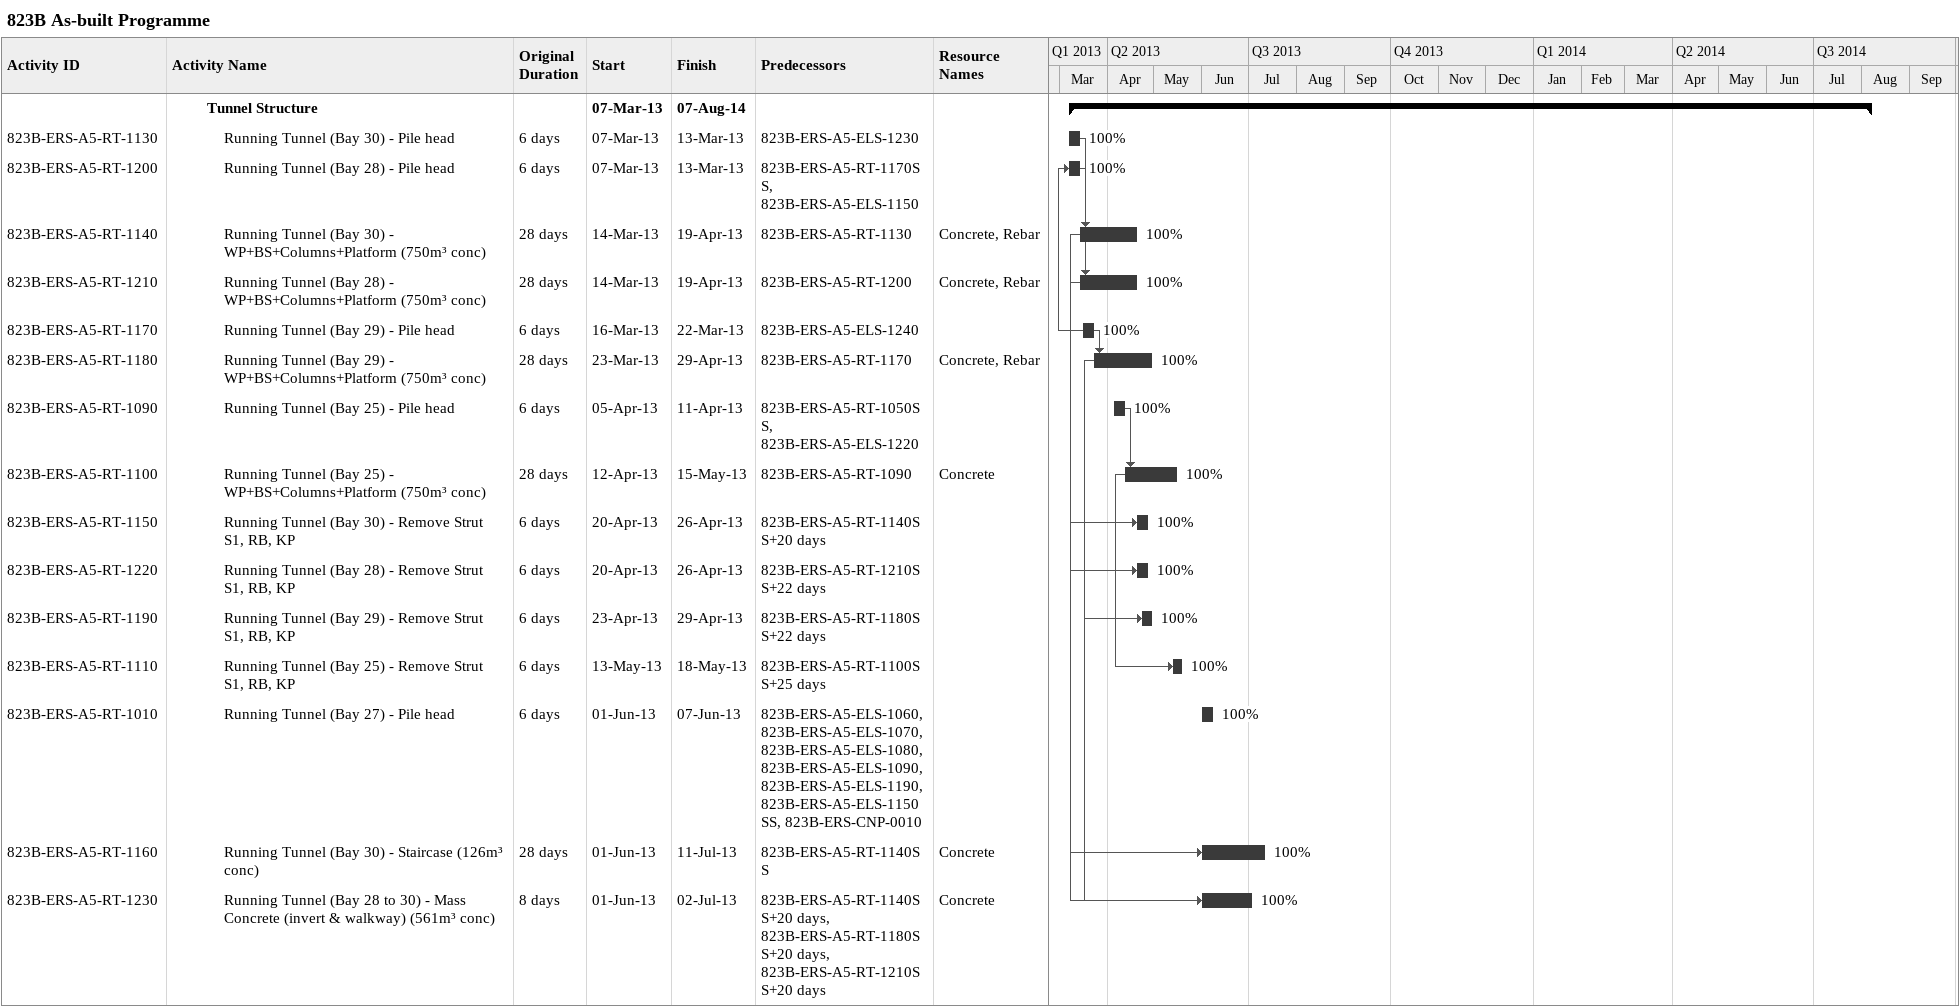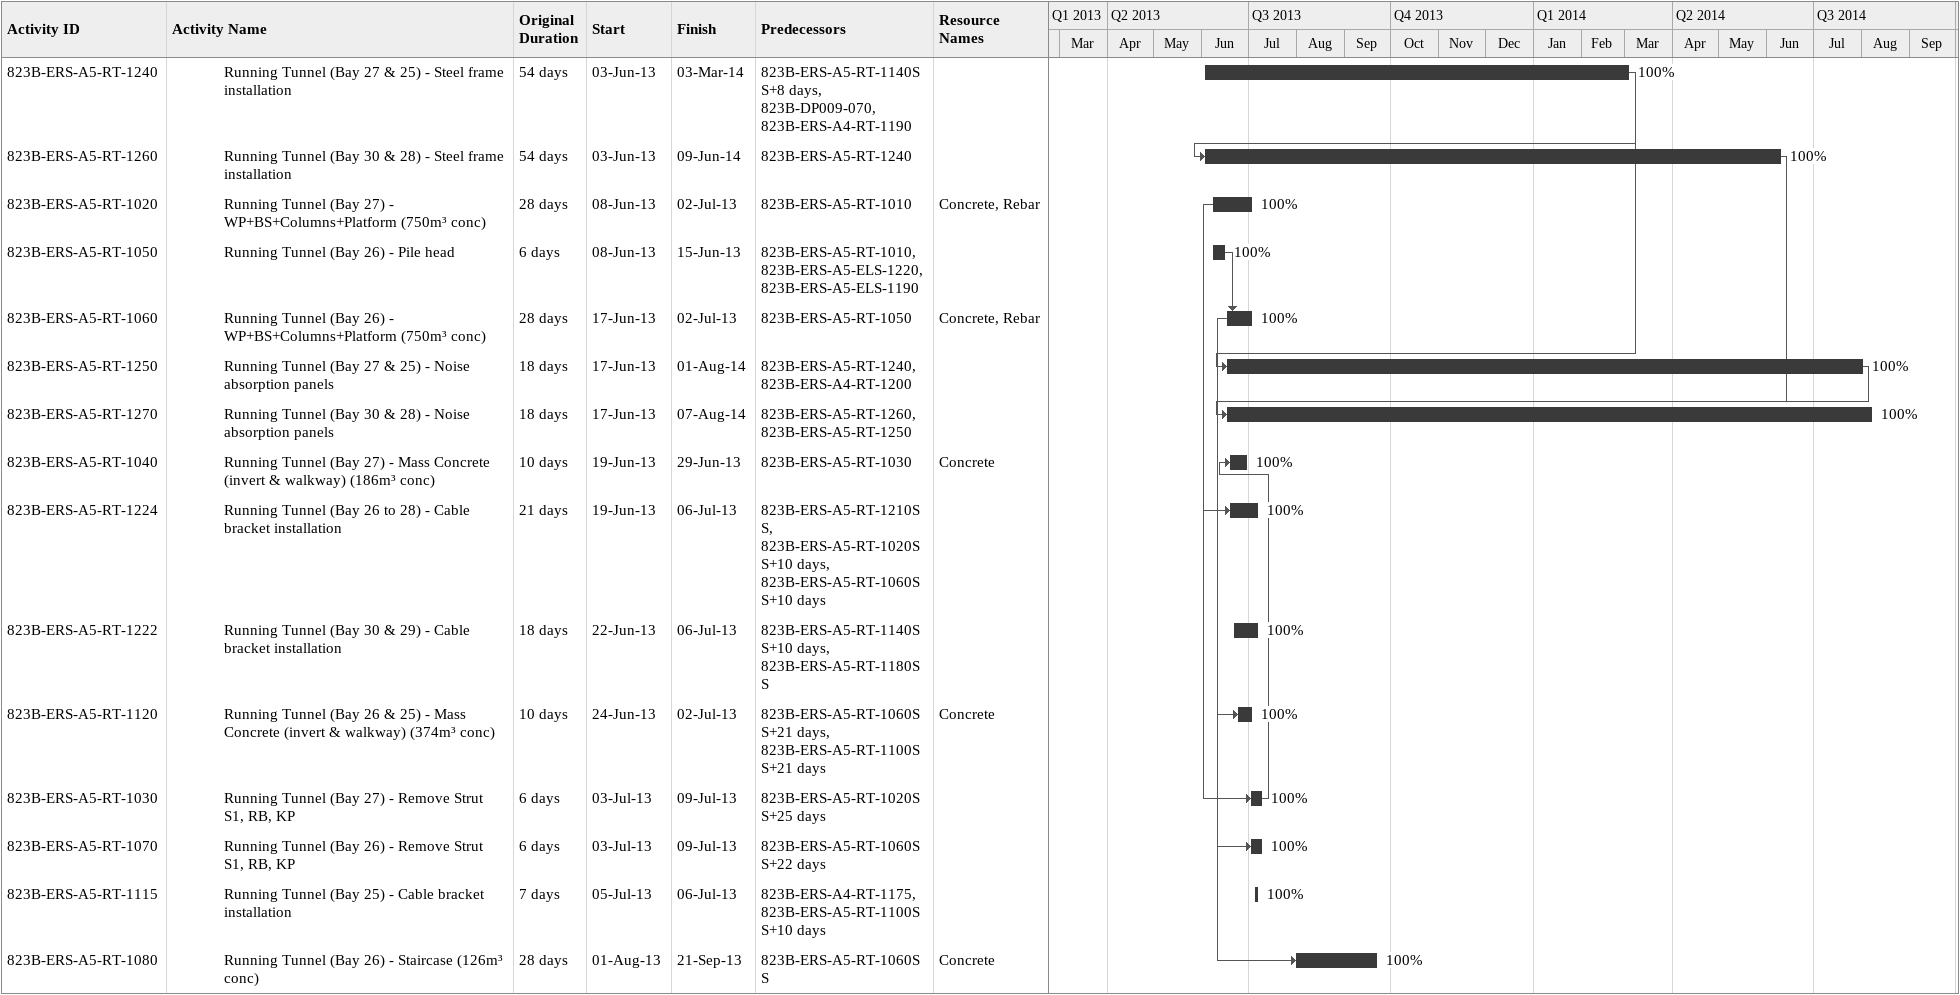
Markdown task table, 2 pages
823B As-built Programme

| ID | Level | Task | Original duration | Start | Finish | Predecessors | Resources | % complete |
|---|---|---|---|---|---|---|---|---|
|  | 3 | **Tunnel Structure** |  | 2013-03-07 | 2014-08-07 |  |  |  |
| 823B-ERS-A5-RT-1130 | 4 | Running Tunnel (Bay 30) - Pile head | 6d | 2013-03-07 | 2013-03-13 | 823B-ERS-A5-ELS-1230 |  | 100 |
| 823B-ERS-A5-RT-1200 | 4 | Running Tunnel (Bay 28) - Pile head | 6d | 2013-03-07 | 2013-03-13 | 823B-ERS-A5-RT-1170SS, 823B-ERS-A5-ELS-1150 |  | 100 |
| 823B-ERS-A5-RT-1140 | 4 | Running Tunnel (Bay 30) - WP+BS+Columns+Platform (750m³ conc) | 28d | 2013-03-14 | 2013-04-19 | 823B-ERS-A5-RT-1130 | Concrete, Rebar | 100 |
| 823B-ERS-A5-RT-1210 | 4 | Running Tunnel (Bay 28) - WP+BS+Columns+Platform (750m³ conc) | 28d | 2013-03-14 | 2013-04-19 | 823B-ERS-A5-RT-1200 | Concrete, Rebar | 100 |
| 823B-ERS-A5-RT-1170 | 4 | Running Tunnel (Bay 29) - Pile head | 6d | 2013-03-16 | 2013-03-22 | 823B-ERS-A5-ELS-1240 |  | 100 |
| 823B-ERS-A5-RT-1180 | 4 | Running Tunnel (Bay 29) - WP+BS+Columns+Platform (750m³ conc) | 28d | 2013-03-23 | 2013-04-29 | 823B-ERS-A5-RT-1170 | Concrete, Rebar | 100 |
| 823B-ERS-A5-RT-1090 | 4 | Running Tunnel (Bay 25) - Pile head | 6d | 2013-04-05 | 2013-04-11 | 823B-ERS-A5-RT-1050SS, 823B-ERS-A5-ELS-1220 |  | 100 |
| 823B-ERS-A5-RT-1100 | 4 | Running Tunnel (Bay 25) - WP+BS+Columns+Platform (750m³ conc) | 28d | 2013-04-12 | 2013-05-15 | 823B-ERS-A5-RT-1090 | Concrete | 100 |
| 823B-ERS-A5-RT-1150 | 4 | Running Tunnel (Bay 30) - Remove Strut S1, RB, KP | 6d | 2013-04-20 | 2013-04-26 | 823B-ERS-A5-RT-1140SS+20d |  | 100 |
| 823B-ERS-A5-RT-1220 | 4 | Running Tunnel (Bay 28) - Remove Strut S1, RB, KP | 6d | 2013-04-20 | 2013-04-26 | 823B-ERS-A5-RT-1210SS+22d |  | 100 |
| 823B-ERS-A5-RT-1190 | 4 | Running Tunnel (Bay 29) - Remove Strut S1, RB, KP | 6d | 2013-04-23 | 2013-04-29 | 823B-ERS-A5-RT-1180SS+22d |  | 100 |
| 823B-ERS-A5-RT-1110 | 4 | Running Tunnel (Bay 25) - Remove Strut S1, RB, KP | 6d | 2013-05-13 | 2013-05-18 | 823B-ERS-A5-RT-1100SS+25d |  | 100 |
| 823B-ERS-A5-RT-1010 | 4 | Running Tunnel (Bay 27) - Pile head | 6d | 2013-06-01 | 2013-06-07 | 823B-ERS-A5-ELS-1060, 823B-ERS-A5-ELS-1070, 823B-ERS-A5-ELS-1080, 823B-ERS-A5-ELS-1090, 823B-ERS-A5-ELS-1190, 823B-ERS-A5-ELS-1150SS, 823B-ERS-CNP-0010 |  | 100 |
| 823B-ERS-A5-RT-1160 | 4 | Running Tunnel (Bay 30) - Staircase (126m³ conc) | 28d | 2013-06-01 | 2013-07-11 | 823B-ERS-A5-RT-1140SS | Concrete | 100 |
| 823B-ERS-A5-RT-1230 | 4 | Running Tunnel (Bay 28 to 30) - Mass Concrete (invert & walkway) (561m³ conc) | 8d | 2013-06-01 | 2013-07-02 | 823B-ERS-A5-RT-1140SS+20d, 823B-ERS-A5-RT-1180SS+20d, 823B-ERS-A5-RT-1210SS+20d | Concrete | 100 |
| 823B-ERS-A5-RT-1240 | 4 | Running Tunnel (Bay 27 & 25) - Steel frame installation | 54d | 2013-06-03 | 2014-03-03 | 823B-ERS-A5-RT-1140SS+8d, 823B-DP009-070, 823B-ERS-A4-RT-1190 |  | 100 |
| 823B-ERS-A5-RT-1260 | 4 | Running Tunnel (Bay 30 & 28) - Steel frame installation | 54d | 2013-06-03 | 2014-06-09 | 823B-ERS-A5-RT-1240 |  | 100 |
| 823B-ERS-A5-RT-1020 | 4 | Running Tunnel (Bay 27) - WP+BS+Columns+Platform (750m³ conc) | 28d | 2013-06-08 | 2013-07-02 | 823B-ERS-A5-RT-1010 | Concrete, Rebar | 100 |
| 823B-ERS-A5-RT-1050 | 4 | Running Tunnel (Bay 26) - Pile head | 6d | 2013-06-08 | 2013-06-15 | 823B-ERS-A5-RT-1010, 823B-ERS-A5-ELS-1220, 823B-ERS-A5-ELS-1190 |  | 100 |
| 823B-ERS-A5-RT-1060 | 4 | Running Tunnel (Bay 26) - WP+BS+Columns+Platform (750m³ conc) | 28d | 2013-06-17 | 2013-07-02 | 823B-ERS-A5-RT-1050 | Concrete, Rebar | 100 |
| 823B-ERS-A5-RT-1250 | 4 | Running Tunnel (Bay 27 & 25) - Noise absorption panels | 18d | 2013-06-17 | 2014-08-01 | 823B-ERS-A5-RT-1240, 823B-ERS-A4-RT-1200 |  | 100 |
| 823B-ERS-A5-RT-1270 | 4 | Running Tunnel (Bay 30 & 28) - Noise absorption panels | 18d | 2013-06-17 | 2014-08-07 | 823B-ERS-A5-RT-1260, 823B-ERS-A5-RT-1250 |  | 100 |
| 823B-ERS-A5-RT-1040 | 4 | Running Tunnel (Bay 27) - Mass Concrete (invert & walkway) (186m³ conc) | 10d | 2013-06-19 | 2013-06-29 | 823B-ERS-A5-RT-1030 | Concrete | 100 |
| 823B-ERS-A5-RT-1224 | 4 | Running Tunnel (Bay 26 to 28) - Cable bracket installation | 21d | 2013-06-19 | 2013-07-06 | 823B-ERS-A5-RT-1210SS, 823B-ERS-A5-RT-1020SS+10d, 823B-ERS-A5-RT-1060SS+10d |  | 100 |
| 823B-ERS-A5-RT-1222 | 4 | Running Tunnel (Bay 30 & 29) - Cable bracket installation | 18d | 2013-06-22 | 2013-07-06 | 823B-ERS-A5-RT-1140SS+10d, 823B-ERS-A5-RT-1180SS |  | 100 |
| 823B-ERS-A5-RT-1120 | 4 | Running Tunnel (Bay 26 & 25) - Mass Concrete (invert & walkway) (374m³ conc) | 10d | 2013-06-24 | 2013-07-02 | 823B-ERS-A5-RT-1060SS+21d, 823B-ERS-A5-RT-1100SS+21d | Concrete | 100 |
| 823B-ERS-A5-RT-1030 | 4 | Running Tunnel (Bay 27) - Remove Strut S1, RB, KP | 6d | 2013-07-03 | 2013-07-09 | 823B-ERS-A5-RT-1020SS+25d |  | 100 |
| 823B-ERS-A5-RT-1070 | 4 | Running Tunnel (Bay 26) - Remove Strut S1, RB, KP | 6d | 2013-07-03 | 2013-07-09 | 823B-ERS-A5-RT-1060SS+22d |  | 100 |
| 823B-ERS-A5-RT-1115 | 4 | Running Tunnel (Bay 25) - Cable bracket installation | 7d | 2013-07-05 | 2013-07-06 | 823B-ERS-A4-RT-1175, 823B-ERS-A5-RT-1100SS+10d |  | 100 |
| 823B-ERS-A5-RT-1080 | 4 | Running Tunnel (Bay 26) - Staircase (126m³ conc) | 28d | 2013-08-01 | 2013-09-21 | 823B-ERS-A5-RT-1060SS | Concrete | 100 |
